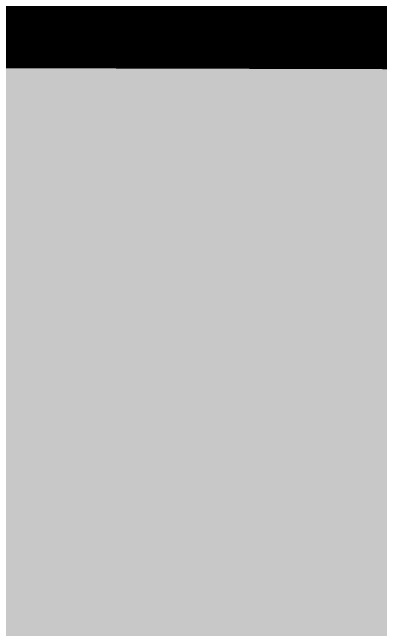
# Model space of a CAD drawing. Extents: x 560272 to 568164, y 6204780 to 6214217.
# Drawn here: x 565260.08 to 565275.06, y 6209997.09 to 6210022.2 of the extents above; entities that cross this region are included whole.
import ezdxf

# ---------------------------------------------------------------- set-up
doc = ezdxf.new("R2010")
doc.units = 0
doc.header["$LTSCALE"] = 5
doc.linetypes.add('BORDER', pattern=[44.45, 12.7, -6.35, 12.7, -6.35, 0, -6.35])
doc.layers.add('AS-BOUNDARY', color=7, linetype='BORDER', lineweight=60, true_color=0xcc33ff)
for name, color, linetype in [('AS-TOWN-H', 254, 'Continuous'), ('Quarters', 8, 'Continuous'), ('Townships', 57, 'Continuous')]:
    doc.layers.add(name, color=color, linetype=linetype)
doc.layers.add('ROUTE-MAP-BACKGROUND-H', color=7, linetype='Continuous', true_color=0xf0ebff)

msp = doc.modelspace()

# ---------------------------------------------------------------- hatches: boundary and pattern name
at = {"layer": 'AS-TOWN-H'}
h = msp.add_hatch(color=256, dxfattribs=at)
h.dxf.hatch_style = 1
h.paths.add_polyline_path([(565886.544, 6210020.352), (565236.202, 6210021.981), (565234.412, 6209697.744), (565886.527, 6209697.561)])
at = {"layer": 'ROUTE-MAP-BACKGROUND-H'}
h = msp.add_hatch(color=256, dxfattribs=at)
h.dxf.hatch_style = 1
h.paths.add_polyline_path([(565237.99, 6210345.866), (566535.85, 6210345.729), (566539.103, 6209697.377), (565234.412, 6209697.744)])

# ---------------------------------------------------------------- linework, layer by layer
at = {"layer": 'AS-BOUNDARY', "const_width": 3.993, "flags": 128}
msp.add_lwpolyline([(565236.202, 6210021.981), (565886.544, 6210020.352), (565886.527, 6209697.233)], dxfattribs=at)
at = {"layer": 'Quarters', "flags": 128}
msp.add_lwpolyline([(565251.433, 6209968.403), (565238.077, 6209968.45), (565238.138, 6209981.83), (565238.199, 6209995.21), (565238.26, 6210008.591), (565238.321, 6210021.971), (565251.672, 6210021.925), (565265.024, 6210021.878), (565278.375, 6210021.832), (565291.726, 6210021.786), (565291.67, 6210008.405), (565291.614, 6209995.025), (565291.558, 6209981.644), (565291.502, 6209968.263), (565278.145, 6209968.31), (565264.789, 6209968.357)], close=True, dxfattribs=at)
at = {"layer": 'Townships', "flags": 128}
for points in [[(565399.875, 6210021.411), (565373.172, 6210021.504), (565346.803, 6210021.595), (565345.8, 6210021.598), (565319.097, 6210021.691), (565292.729, 6210021.782), (565291.726, 6210021.786), (565265.024, 6210021.878), (565238.321, 6210021.971), (565237.652, 6210021.973), (565237.657, 6210022.977), (565237.777, 6210049.401), (565237.898, 6210076.159), (565238.019, 6210102.918), (565238.14, 6210129.677)], [(565237.16, 6209914.262), (565237.165, 6209915.265), (565237.285, 6209941.691), (565237.408, 6209968.452), (565237.53, 6209995.213), (565237.652, 6210021.973), (565238.321, 6210021.971), (565265.024, 6210021.878), (565291.726, 6210021.786), (565292.729, 6210021.782), (565319.097, 6210021.691), (565345.8, 6210021.598), (565346.803, 6210021.595), (565373.172, 6210021.504), (565399.875, 6210021.411)]]:
    msp.add_lwpolyline(points, dxfattribs=at)

doc.saveas('drawing.dxf')
